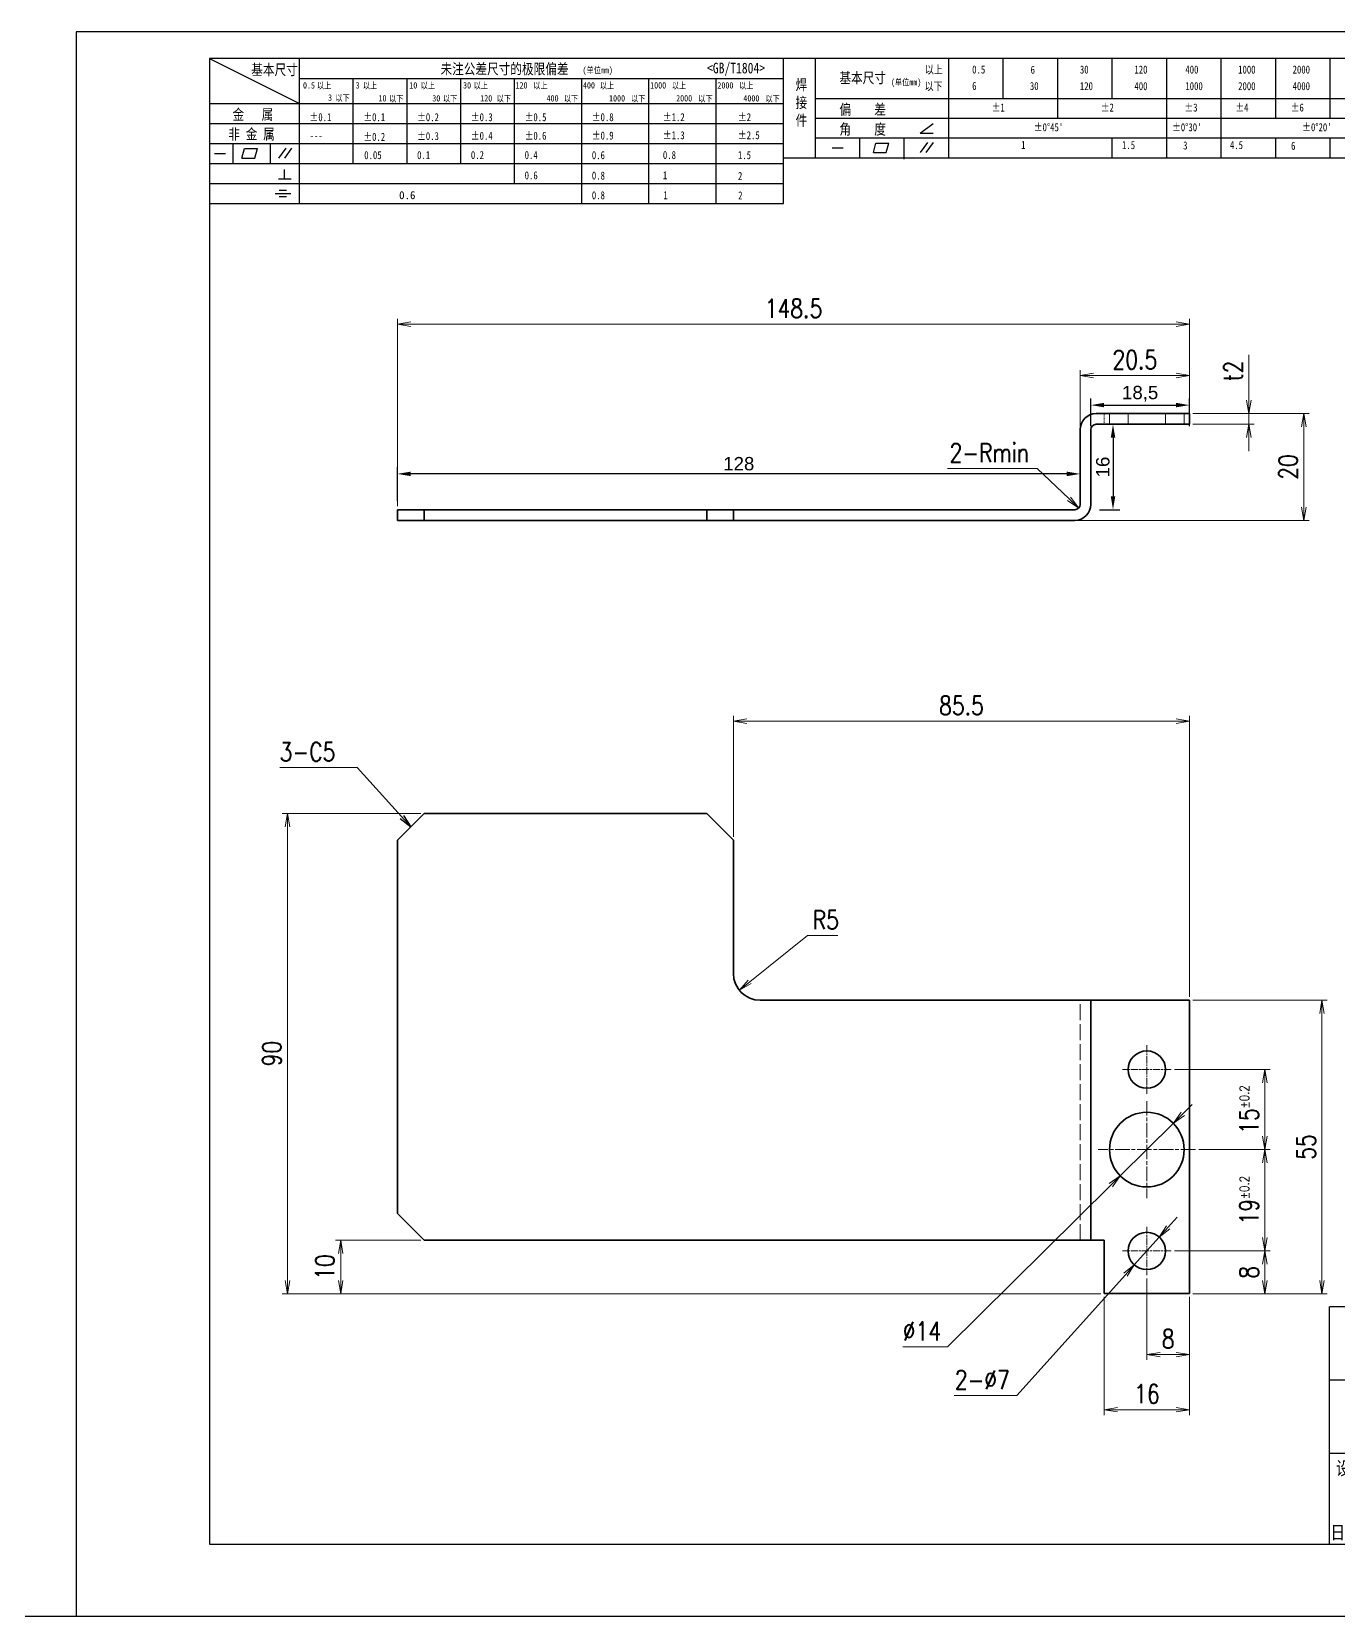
# Model space of a CAD drawing. Header units: millimetres. Extents: x 1201 to 11615, y -7347 to 2683.
# Drawn here: x 9482.8 to 9727.7, y 1515.7 to 1812.7 of the extents above; entities that cross this region are included whole.
import ezdxf
from ezdxf.enums import TextEntityAlignment as Align

# ---------------------------------------------------------------- set-up
doc = ezdxf.new("R2010")
doc.units = ezdxf.units.MM
doc.linetypes.add('AM_ISO02W050x2', pattern=[3.75, 3, -0.75])
doc.linetypes.add('AM_ISO08W050x2', pattern=[9, 6, -0.75, 1.5, -0.75])
for name, color, linetype, lineweight in [('CENTER', 2, 'AM_ISO08W050x2', 15), ('DIM', 3, 'Continuous', 20), ('DRAWING', 7, 'Continuous', 35), ('HIDDEN', 1, 'AM_ISO02W050x2', 18), ('图框', 7, 'Continuous', 15)]:
    doc.layers.add(name, color=color, linetype=linetype, lineweight=lineweight)
doc.layers.add('图\\M+19E79\\M+195B6\\M+18E9A', color=7, linetype='Continuous')
doc.styles.add('DIM', font='romans.shx', dxfattribs={"width": 0.8, "bigfont": 'bigfont.shx'})
doc.styles.get("Standard").update_dxf_attribs({"font": 'arial.ttf'})
doc.styles.add('国标', font='simfang.ttf', dxfattribs={"width": 0.8})
doc.dimstyles.new('ISO-25', dxfattribs={"dimtxt": 2.5, "dimasz": 2.5, "dimexe": 1.25, "dimexo": 0.625, "dimtad": 1, "dimtxsty": 'Standard', "dimcen": 2.5, "dimadec": 0, "dimazin": 0, "dimtfac": 1, "dimtmove": 0, "dimatfit": 3, "dimfxl": 0, "dimarcsym": 0})
doc.dimstyles.new('YH 1-1', dxfattribs={"dimtxt": 3.5, "dimasz": 2.5, "dimexe": 1, "dimexo": 0.625, "dimgap": 1.2, "dimtad": 1, "dimtoh": 1, "dimzin": 9, "dimdsep": 46, "dimtxsty": 'DIM', "dimblk": 'OPEN', "dimcen": 0, "dimclrd": 8, "dimclre": 8, "dimclrt": 2, "dimazin": 2, "dimtfac": 0.5, "dimtmove": 0, "dimatfit": 3, "dimldrblk": 'OPEN', "dimfxl": 0, "dimtolj": 1, "dimlwd": 13, "dimlwe": 13, "dimarcsym": 0})
doc.dimstyles.new('YH 1-1$0', dxfattribs={"dimtxt": 3.5, "dimasz": 2.5, "dimexe": 1, "dimexo": 0.625, "dimgap": 1.2, "dimtad": 1, "dimzin": 9, "dimdsep": 46, "dimtxsty": 'DIM', "dimblk": 'OPEN', "dimcen": 0, "dimclrd": 8, "dimclre": 8, "dimclrt": 2, "dimazin": 2, "dimtfac": 0.5, "dimtmove": 0, "dimatfit": 3, "dimldrblk": 'OPEN', "dimfxl": 0, "dimtolj": 1, "dimlwd": 13, "dimlwe": 13, "dimarcsym": 0})
doc.dimstyles.new('YH 1-1$3', dxfattribs={"dimtxt": 3.5, "dimasz": 2.5, "dimexe": 1, "dimexo": 0.625, "dimgap": 1.2, "dimtad": 1, "dimtoh": 1, "dimzin": 9, "dimdsep": 46, "dimtxsty": 'DIM', "dimblk": 'OPEN', "dimcen": 0, "dimclrd": 8, "dimclre": 8, "dimclrt": 2, "dimazin": 2, "dimtfac": 0.5, "dimtmove": 0, "dimatfit": 3, "dimldrblk": 'OPEN', "dimfxl": 0, "dimtolj": 1, "dimlwd": 13, "dimlwe": 13, "dimarcsym": 0})
doc.dimstyles.new('YH 1-1$4', dxfattribs={"dimtxt": 3.5, "dimasz": 2.5, "dimexe": 1, "dimexo": 0.625, "dimgap": 1.2, "dimtad": 1, "dimtoh": 1, "dimzin": 9, "dimdsep": 46, "dimtxsty": 'DIM', "dimblk": 'OPEN', "dimcen": 0, "dimclrd": 8, "dimclre": 8, "dimclrt": 2, "dimazin": 2, "dimtfac": 0.5, "dimtmove": 0, "dimatfit": 3, "dimldrblk": 'OPEN', "dimfxl": 0, "dimtolj": 1, "dimlwd": 13, "dimlwe": 13, "dimarcsym": 0})

# ---------------------------------------------------------------- blocks, each defined once
blk = doc.blocks.new('GZDEH零件A3图框V01版')
at = {"layer": 'Defpoints', "linetype": 'Continuous'}
for p, q in [((2857.49, -1549.46), (2857.49, -1846.46)), ((3277.49, -1549.46), (2857.49, -1549.46)), ((2857.49, -1846.46), (3277.49, -1846.46))]:
    blk.add_line(p, q, dxfattribs=at)
at = {"layer": '图\\M+19E79\\M+195B6\\M+18E9A', "linetype": 'Continuous', "lineweight": 30}
for p, q in [((2882.49, -1554.46), (2882.49, -1832.96)), ((3272.49, -1554.46), (2882.49, -1554.46)), ((2882.49, -1832.96), (3272.49, -1832.96))]:
    blk.add_line(p, q, dxfattribs=at)
at = {"layer": '图\\M+19E79\\M+195B6\\M+18E9A', "color": 9}
for p, q in [((2882.49, -1554.46), (2899.37, -1562.92)), ((2899.37, -1581.67), (2899.37, -1554.46)), ((2990.09, -1581.67), (2990.09, -1554.46)), ((2996.09, -1573.08), (2996.09, -1554.46)), ((3021.09, -1561.98), (3021.09, -1554.46)), ((3031.31, -1561.98), (3031.31, -1554.46)), ((3041.53, -1561.98), (3041.53, -1554.46)), ((3051.75, -1561.98), (3051.75, -1554.46)), ((3061.98, -1561.98), (3061.98, -1554.46)), ((3072.2, -1561.98), (3072.2, -1554.46)), ((3082.42, -1561.98), (3082.42, -1554.46)), ((3092.64, -1561.98), (3092.64, -1554.46)), ((2899.37, -1558.24), (2990.09, -1558.24)), ((2909.45, -1574.17), (2909.45, -1558.24)), ((2919.53, -1574.17), (2919.53, -1558.24)), ((2929.61, -1574.17), (2929.61, -1558.24)), ((2939.69, -1577.92), (2939.69, -1558.24)), ((2952.29, -1581.67), (2952.29, -1558.24)), ((2964.89, -1581.67), (2964.89, -1558.24)), ((2977.49, -1581.67), (2977.49, -1558.24)), ((2996.09, -1561.98), (3113.09, -1561.98)), ((3021.09, -1573.08), (3021.09, -1561.98)), ((3041.53, -1565.68), (3041.53, -1561.98)), ((3061.98, -1573.08), (3061.98, -1561.98)), ((3072.2, -1573.08), (3072.2, -1561.98)), ((3082.42, -1565.68), (3082.42, -1561.98)), ((3092.64, -1565.68), (3092.64, -1561.98)), ((2882.49, -1562.92), (2990.09, -1562.92)), ((2882.49, -1566.67), (2990.09, -1566.67)), ((2996.09, -1565.68), (3113.09, -1565.68)), ((3015.75, -1568.51), (3018.15, -1566.66)), ((2882.49, -1570.42), (2990.09, -1570.42)), ((2886.92, -1574.12), (2886.92, -1570.42)), ((2893.91, -1574.12), (2893.91, -1570.42)), ((2996.09, -1569.38), (3113.09, -1569.38)), ((3004.42, -1573.08), (3004.42, -1569.38)), ((3006.97, -1572.12), (3007.45, -1570.33)), ((3007.45, -1570.33), (3009.86, -1570.33)), ((3009.39, -1572.12), (3009.86, -1570.33)), ((3012.75, -1573.08), (3012.75, -1569.38)), ((3015.75, -1568.51), (3018.15, -1568.51)), ((3015.81, -1572.12), (3017.15, -1570.26)), ((3016.89, -1572.12), (3018.23, -1570.26)), ((3051.75, -1573.08), (3051.75, -1569.38)), ((3082.42, -1573.08), (3082.42, -1569.48)), ((3092.64, -1573.08), (3092.64, -1569.38)), ((2883.43, -1572.27), (2885.49, -1572.27)), ((2888.59, -1573.16), (2889.07, -1571.37)), ((2888.59, -1573.16), (2891, -1573.16)), ((2889.07, -1571.37), (2891.48, -1571.37)), ((2891, -1573.16), (2891.48, -1571.37)), ((2895.52, -1573.16), (2896.85, -1571.3)), ((2896.6, -1573.16), (2897.94, -1571.3)), ((2990.09, -1573.08), (3113.09, -1573.08)), ((2999.26, -1571.23), (3001.32, -1571.23)), ((3006.97, -1572.12), (3009.39, -1572.12)), ((3012.75, -1573.33), (3012.75, -1573.08)), ((2882.49, -1574.17), (2990.09, -1574.17)), ((2895.42, -1577.05), (2897.81, -1577.05)), ((2896.58, -1577.05), (2896.58, -1575.28)), ((2882.49, -1577.92), (2990.09, -1577.92)), ((2894.79, -1579.77), (2897.77, -1579.77)), ((2895.57, -1579.17), (2896.92, -1579.17)), ((2882.49, -1581.67), (2990.09, -1581.67)), ((2895.57, -1580.37), (2896.93, -1580.37)), ((3272.49, -1788.46), (3092.49, -1788.46)), ((3181.99, -1802.21), (3092.49, -1802.21)), ((3181.99, -1815.96), (3092.49, -1815.96))]:
    blk.add_line(p, q, dxfattribs=at)
at = {"layer": '图\\M+19E79\\M+195B6\\M+18E9A', "color": 7}
blk.add_line((3272.49, -1788.46), (3092.49, -1788.46), dxfattribs=at)
at = {"layer": '图\\M+19E79\\M+195B6\\M+18E9A', "color": 9, "linetype": 'Continuous'}
blk.add_line((3092.49, -1832.96), (3092.49, -1788.46), dxfattribs=at)
at = {"layer": '图\\M+19E79\\M+195B6\\M+18E9A', "color": 9, "style": '国标', "width": 0.8}
for s, height, p in [('基本尺寸', 2, (2890.33, -1557.58)), ('未注公差尺寸的极限偏差', 2, (2925.81, -1557.44)), ('<GB/T1804>', 2, (2975.78, -1557.27)), ('以上', 1.5, (3016.64, -1557.33)), ('0.5', 1.5, (3025.49, -1557.3)), ('6', 1.5, (3036.45, -1557.34)), ('30', 1.5, (3045.69, -1557.31)), ('120', 1.5, (3055.91, -1557.31)), ('400', 1.5, (3065.46, -1557.31)), ('1000', 1.5, (3075.36, -1557.31)), ('2000', 1.5, (3085.57, -1557.31)), ('30', 1.2, (2930.04, -1560.11)), ('基本尺寸', 2, (3000.6, -1559.1)), ('以下', 1.5, (3016.58, -1560.43)), ('6', 1.5, (3025.49, -1560.38)), ('30', 1.5, (3036.31, -1560.39)), ('120', 1.5, (3045.69, -1560.41)), ('400', 1.5, (3055.91, -1560.41)), ('1000', 1.5, (3065.46, -1560.41)), ('2000', 1.5, (3075.36, -1560.41)), ('4000', 1.5, (3085.57, -1560.41)), ('金   属', 2, (2886.82, -1565.98)), ('±0.1', 1.5, (2901.27, -1566.23)), ('±0.1', 1.5, (2911.35, -1566.23)), ('±0.2', 1.5, (2921.43, -1566.23)), ('±0.3', 1.5, (2931.51, -1566.23)), ('±0.5', 1.5, (2941.59, -1566.23)), ('±0.8', 1.5, (2954.19, -1566.23)), ('±1.2', 1.5, (2967.51, -1566.23)), ('±2', 1.5, (2981.58, -1566.23)), ('偏    差', 2, (3000.6, -1565.04)), ('±1', 1.5, (3029.16, -1564.42)), ('±2', 1.5, (3049.61, -1564.42)), ('±3', 1.5, (3065.3, -1564.42)), ('±4', 1.5, (3074.85, -1564.42)), ('±6', 1.5, (3085.22, -1564.42)), ('非 金 属', 2, (2886.02, -1569.65)), ('±0.3', 1.5, (2921.43, -1569.77)), ('±0.4', 1.5, (2931.51, -1569.71)), ('±0.6', 1.5, (2941.59, -1569.71)), ('±0.9', 1.5, (2954.19, -1569.68)), ('±1.3', 1.5, (2967.51, -1569.62)), ('±2.5', 1.5, (2981.58, -1569.61)), ('角    度', 2, (3000.6, -1568.74)), ("±0%%D45'", 1.5, (3037.06, -1568.12)), ("±0%%D30'", 1.5, (3062.98, -1568.12)), ("±0%%D20'", 1.5, (3087.38, -1568.12)), ('---', 1.5, (2901.27, -1569.65)), ('±0.2', 1.5, (2911.35, -1569.92)), ('1', 1.5, (3034.69, -1571.43)), ('1.5', 1.5, (3053.59, -1571.46)), ('3', 1.5, (3065.05, -1571.53)), ('4.5', 1.5, (3073.82, -1571.46)), ('6', 1.5, (3085.28, -1571.6)), ('0.1', 1.5, (2921.43, -1573.34)), ('0.2', 1.5, (2931.51, -1573.33)), ('0.4', 1.5, (2941.59, -1573.33)), ('0.6', 1.5, (2954.19, -1573.35)), ('0.8', 1.5, (2967.51, -1573.33)), ('1.5', 1.5, (2981.58, -1573.34)), ('0.6', 1.5, (2941.59, -1577.14)), ('0.8', 1.5, (2954.19, -1577.17)), ('1', 1.5, (2967.51, -1577.12)), ('2', 1.5, (2981.58, -1577.26)), ('0.8', 1.5, (2954.19, -1580.87)), ('1', 1.5, (2967.59, -1580.86)), ('2', 1.5, (2981.62, -1580.89))]:
    blk.add_text(s, height=height, dxfattribs=at).set_placement(p)
at = {"layer": '图\\M+19E79\\M+195B6\\M+18E9A', "color": 9, "lineweight": 15, "style": '国标', "width": 0.8}
for s, p in [('(单位mm)', (2952.44, -1557.27)), ('0.5', (2900.03, -1560.11)), ('以上', (2902.64, -1560.16)), ('3', (2909.88, -1560.11)), ('以上', (2911.25, -1560.16)), ('10', (2919.96, -1560.11)), ('以上', (2922.09, -1560.16)), ('以上', (2932.02, -1560.16)), ('120', (2939.88, -1560.11)), ('以上', (2943.21, -1560.16)), ('400', (2952.52, -1560.11)), ('以上', (2955.68, -1560.16)), ('1000', (2965.12, -1560.11)), ('以上', (2969.16, -1560.16)), ('2000', (2977.72, -1560.11)), ('以上', (2981.8, -1560.16)), ('(单位mm)', (3010.27, -1559.51)), ('3', (2904.73, -1562.41)), ('以下', (2906.1, -1562.46)), ('10', (2914.19, -1562.54)), ('以下', (2916.18, -1562.59)), ('30', (2924.27, -1562.54)), ('以下', (2926.26, -1562.59)), ('120', (2933.26, -1562.54)), ('以下', (2936.34, -1562.59)), ('400', (2945.7, -1562.54)), ('以下', (2948.94, -1562.59)), ('1000', (2957.41, -1562.54)), ('以下', (2961.54, -1562.59)), ('2000', (2969.99, -1562.54)), ('以下', (2974.14, -1562.59)), ('4000', (2982.59, -1562.54)), ('以下', (2986.74, -1562.59))]:
    blk.add_text(s, height=1.2, dxfattribs=at).set_placement(p)
at = {"layer": '图\\M+19E79\\M+195B6\\M+18E9A', "color": 9, "lineweight": 13, "style": '国标'}
blk.add_text('0.6', height=1.5, dxfattribs=at).set_placement((2918.05, -1580.85))
at = {"layer": '图\\M+19E79\\M+195B6\\M+18E9A', "color": 9, "style": '国标', "width": 0.8}
for s, p in [('设  计', (3097.79, -1819.96)), ('日期:', (3096.09, -1832))]:
    blk.add_text(s, height=2.5, dxfattribs=at).set_placement(p, align=Align.CENTER)
at = {"layer": '图\\M+19E79\\M+195B6\\M+18E9A', "color": 9, "insert": (2992.39, -1558.41), "char_height": 2, "width": 3.1877, "attachment_point": 1, "style": '国标'}
blk.add_mtext('焊\\P接\\P件', dxfattribs=at)
at = {"layer": '图\\M+19E79\\M+195B6\\M+18E9A', "color": 9, "insert": (2911.51, -1573.37), "char_height": 1.5, "attachment_point": 7, "style": '国标'}
blk.add_mtext_dynamic_manual_height_columns('0.05', width=5.1982, gutter_width=12.5, heights=[0], dxfattribs=at)
blk = doc.blocks.new('_Open')
at = {"color": 0, "linetype": 'ByBlock', "lineweight": -2}
for p, q in [((-1, 0.17), (0, 0)), ((-1, -0.17), (0, 0)), ((0, 0), (-1, 0))]:
    blk.add_line(p, q, dxfattribs=at)
blk = doc.blocks.new('*D336')
at = {"layer": 'Defpoints', "color": 0, "ltscale": 2, "transparency": 16777216}
for p in [(9551.34, 1757.84), (9699.84, 1741.06), (9551.34, 1723.06)]:
    blk.add_point(p, dxfattribs=at)
at = {"layer": 'DIM', "color": 8, "lineweight": 13, "ltscale": 2, "transparency": 16777216}
for p, q in [((9551.34, 1723.69), (9551.34, 1758.84)), ((9699.84, 1741.69), (9699.84, 1758.84)), ((9697.34, 1757.84), (9553.84, 1757.84))]:
    blk.add_line(p, q, dxfattribs=at)
at = {"layer": 'DIM', "color": 8, "lineweight": 13, "ltscale": 2, "transparency": 16777216, "xscale": 2.5, "yscale": 2.5, "zscale": 2.5, "rotation": 180}
blk.add_blockref('_Open', (9551.34, 1757.84), dxfattribs=at)
at = {"layer": 'DIM', "color": 8, "lineweight": 13, "ltscale": 2, "transparency": 16777216, "xscale": 2.5, "yscale": 2.5, "zscale": 2.5}
blk.add_blockref('_Open', (9699.84, 1757.84), dxfattribs=at)
at = {"layer": 'DIM', "color": 2, "ltscale": 2, "transparency": 16777216, "insert": (9625.59, 1760.79), "char_height": 3.5, "attachment_point": 5, "style": 'DIM'}
blk.add_mtext('\\A1;148.5', dxfattribs=at)
blk = doc.blocks.new('*D337')
at = {"layer": 'Defpoints', "color": 0, "ltscale": 2, "transparency": 16777216}
for p in [(9699.84, 1748.21), (9699.84, 1741.06), (9679.34, 1738.06)]:
    blk.add_point(p, dxfattribs=at)
at = {"layer": 'DIM', "color": 8, "lineweight": 13, "ltscale": 2, "transparency": 16777216}
for p, q in [((9679.34, 1738.69), (9679.34, 1749.21)), ((9681.84, 1748.21), (9697.34, 1748.21)), ((9699.84, 1741.69), (9699.84, 1749.21))]:
    blk.add_line(p, q, dxfattribs=at)
at = {"layer": 'DIM', "color": 8, "lineweight": 13, "ltscale": 2, "transparency": 16777216, "xscale": 2.5, "yscale": 2.5, "zscale": 2.5, "rotation": 180}
blk.add_blockref('_Open', (9679.34, 1748.21), dxfattribs=at)
at = {"layer": 'DIM', "color": 8, "lineweight": 13, "ltscale": 2, "transparency": 16777216, "xscale": 2.5, "yscale": 2.5, "zscale": 2.5}
blk.add_blockref('_Open', (9699.84, 1748.21), dxfattribs=at)
at = {"layer": 'DIM', "color": 2, "ltscale": 2, "transparency": 16777216, "insert": (9689.59, 1751.16), "char_height": 3.5, "attachment_point": 5, "style": 'DIM'}
blk.add_mtext('\\A1;20.5', dxfattribs=at)
blk = doc.blocks.new('*D338')
at = {"layer": 'Defpoints', "color": 0, "ltscale": 2, "transparency": 16777216}
for p in [(9699.84, 1741.06), (9699.84, 1739.06), (9710.97, 1739.06)]:
    blk.add_point(p, dxfattribs=at)
at = {"layer": 'DIM', "color": 8, "lineweight": 13, "ltscale": 2, "transparency": 16777216}
for p, q in [((9710.97, 1743.56), (9710.97, 1752.06)), ((9700.46, 1741.06), (9711.97, 1741.06)), ((9710.97, 1739.06), (9710.97, 1741.06)), ((9700.46, 1739.06), (9711.97, 1739.06)), ((9710.97, 1736.56), (9710.97, 1734.06))]:
    blk.add_line(p, q, dxfattribs=at)
at = {"layer": 'DIM', "color": 8, "lineweight": 13, "ltscale": 2, "transparency": 16777216, "xscale": 2.5, "yscale": 2.5, "zscale": 2.5}
for p, rotation in [((9710.97, 1741.06), 270), ((9710.97, 1739.06), 90)]:
    blk.add_blockref('_Open', p, dxfattribs=dict(at, rotation=rotation))
at = {"layer": 'DIM', "color": 2, "ltscale": 2, "transparency": 16777216, "insert": (9708.02, 1749.06), "char_height": 3.5, "attachment_point": 5, "rotation": 90, "style": 'DIM'}
blk.add_mtext('\\A1;t2', dxfattribs=at)
blk = doc.blocks.new('*D339')
at = {"layer": 'Defpoints', "color": 0, "ltscale": 2, "transparency": 16777216}
for p in [(9699.84, 1741.06), (9678.34, 1721.06), (9721.29, 1721.06)]:
    blk.add_point(p, dxfattribs=at)
at = {"layer": 'DIM', "color": 8, "lineweight": 13, "ltscale": 2, "transparency": 16777216}
for p, q in [((9700.46, 1741.06), (9722.29, 1741.06)), ((9721.29, 1738.56), (9721.29, 1723.56)), ((9678.96, 1721.06), (9722.29, 1721.06))]:
    blk.add_line(p, q, dxfattribs=at)
at = {"layer": 'DIM', "color": 8, "lineweight": 13, "ltscale": 2, "transparency": 16777216, "xscale": 2.5, "yscale": 2.5, "zscale": 2.5}
for p, rotation in [((9721.29, 1741.06), 90), ((9721.29, 1721.06), 270)]:
    blk.add_blockref('_Open', p, dxfattribs=dict(at, rotation=rotation))
at = {"layer": 'DIM', "color": 2, "ltscale": 2, "transparency": 16777216, "insert": (9718.34, 1731.06), "char_height": 3.5, "attachment_point": 5, "rotation": 90, "style": 'DIM'}
blk.add_mtext('\\A1;20', dxfattribs=at)
blk = doc.blocks.new('*D340')
at = {"layer": 'Defpoints', "color": 0, "ltscale": 2, "transparency": 16777216}
for p in [(9678.34, 1724.06), (9679.06, 1723.37)]:
    blk.add_point(p, dxfattribs=at)
at = {"layer": 'DIM', "color": 8, "lineweight": 13, "ltscale": 2, "transparency": 16777216}
for p, q in [((9654.49, 1730.78), (9671.29, 1730.78)), ((9671.29, 1730.78), (9677.25, 1725.1))]:
    blk.add_line(p, q, dxfattribs=at)
at = {"layer": 'DIM', "color": 8, "lineweight": 13, "ltscale": 2, "transparency": 16777216, "xscale": 2.5, "yscale": 2.5, "zscale": 2.5, "rotation": 316.3797038181362}
blk.add_blockref('_Open', (9679.06, 1723.37), dxfattribs=at)
at = {"layer": 'DIM', "color": 2, "ltscale": 2, "transparency": 16777216, "insert": (9662.29, 1733.73), "char_height": 3.5, "attachment_point": 5, "style": 'DIM'}
blk.add_mtext('\\A1;{\\Fromans,bigfont|c134;2-Rmin}', dxfattribs=at)
blk = doc.blocks.new('*D341')
at = {"layer": 'Defpoints', "color": 0, "ltscale": 2, "transparency": 16777216}
for p in [(9556.34, 1666.12), (9530.73, 1576.12), (9683.84, 1576.12)]:
    blk.add_point(p, dxfattribs=at)
at = {"layer": 'DIM', "color": 8, "lineweight": 13, "ltscale": 2, "transparency": 16777216}
for p, q in [((9555.71, 1666.12), (9529.73, 1666.12)), ((9530.73, 1663.62), (9530.73, 1578.62)), ((9683.21, 1576.12), (9529.73, 1576.12))]:
    blk.add_line(p, q, dxfattribs=at)
at = {"layer": 'DIM', "color": 8, "lineweight": 13, "ltscale": 2, "transparency": 16777216, "xscale": 2.5, "yscale": 2.5, "zscale": 2.5}
for p, rotation in [((9530.73, 1666.12), 90), ((9530.73, 1576.12), 270)]:
    blk.add_blockref('_Open', p, dxfattribs=dict(at, rotation=rotation))
at = {"layer": 'DIM', "color": 2, "ltscale": 2, "transparency": 16777216, "insert": (9527.78, 1621.12), "char_height": 3.5, "attachment_point": 5, "rotation": 90, "style": 'DIM'}
blk.add_mtext('\\A1;90', dxfattribs=at)
blk = doc.blocks.new('*D342')
at = {"layer": 'Defpoints', "color": 0, "ltscale": 2, "transparency": 16777216}
for p in [(9556.34, 1586.12), (9540.7, 1576.12), (9683.84, 1576.12)]:
    blk.add_point(p, dxfattribs=at)
at = {"layer": 'DIM', "color": 8, "lineweight": 13, "ltscale": 2, "transparency": 16777216}
for p, q in [((9555.71, 1586.12), (9539.7, 1586.12)), ((9540.7, 1583.62), (9540.7, 1578.62)), ((9683.21, 1576.12), (9539.7, 1576.12))]:
    blk.add_line(p, q, dxfattribs=at)
at = {"layer": 'DIM', "color": 8, "lineweight": 13, "ltscale": 2, "transparency": 16777216, "xscale": 2.5, "yscale": 2.5, "zscale": 2.5}
for p, rotation in [((9540.7, 1586.12), 90), ((9540.7, 1576.12), 270)]:
    blk.add_blockref('_Open', p, dxfattribs=dict(at, rotation=rotation))
at = {"layer": 'DIM', "color": 2, "ltscale": 2, "transparency": 16777216, "insert": (9537.75, 1581.12), "char_height": 3.5, "attachment_point": 5, "rotation": 90, "style": 'DIM'}
blk.add_mtext('\\A1;10', dxfattribs=at)
blk = doc.blocks.new('*D343')
at = {"layer": 'Defpoints', "color": 0, "ltscale": 2, "transparency": 16777216}
for p in [(9683.84, 1576.12), (9699.84, 1576.12), (9699.84, 1554.38)]:
    blk.add_point(p, dxfattribs=at)
at = {"layer": 'DIM', "color": 8, "lineweight": 13, "ltscale": 2, "transparency": 16777216}
for p, q in [((9683.84, 1575.5), (9683.84, 1553.38)), ((9699.84, 1575.5), (9699.84, 1553.38)), ((9686.34, 1554.38), (9697.34, 1554.38))]:
    blk.add_line(p, q, dxfattribs=at)
at = {"layer": 'DIM', "color": 8, "lineweight": 13, "ltscale": 2, "transparency": 16777216, "xscale": 2.5, "yscale": 2.5, "zscale": 2.5, "rotation": 180}
blk.add_blockref('_Open', (9683.84, 1554.38), dxfattribs=at)
at = {"layer": 'DIM', "color": 8, "lineweight": 13, "ltscale": 2, "transparency": 16777216, "xscale": 2.5, "yscale": 2.5, "zscale": 2.5}
blk.add_blockref('_Open', (9699.84, 1554.38), dxfattribs=at)
at = {"layer": 'DIM', "color": 2, "ltscale": 2, "transparency": 16777216, "insert": (9691.84, 1557.33), "char_height": 3.5, "attachment_point": 5, "style": 'DIM'}
blk.add_mtext('\\A1;16', dxfattribs=at)
blk = doc.blocks.new('*D344')
at = {"layer": 'Defpoints', "color": 0, "ltscale": 2, "transparency": 16777216}
for p in [(9699.84, 1683.42), (9614.34, 1661.12), (9699.84, 1631.12)]:
    blk.add_point(p, dxfattribs=at)
at = {"layer": 'DIM', "color": 8, "lineweight": 13, "ltscale": 2, "transparency": 16777216}
for p, q in [((9614.34, 1661.75), (9614.34, 1684.42)), ((9699.84, 1631.75), (9699.84, 1684.42)), ((9616.84, 1683.42), (9697.34, 1683.42))]:
    blk.add_line(p, q, dxfattribs=at)
at = {"layer": 'DIM', "color": 8, "lineweight": 13, "ltscale": 2, "transparency": 16777216, "xscale": 2.5, "yscale": 2.5, "zscale": 2.5, "rotation": 180}
blk.add_blockref('_Open', (9614.34, 1683.42), dxfattribs=at)
at = {"layer": 'DIM', "color": 8, "lineweight": 13, "ltscale": 2, "transparency": 16777216, "xscale": 2.5, "yscale": 2.5, "zscale": 2.5}
blk.add_blockref('_Open', (9699.84, 1683.42), dxfattribs=at)
at = {"layer": 'DIM', "color": 2, "ltscale": 2, "transparency": 16777216, "insert": (9657.09, 1686.37), "char_height": 3.5, "attachment_point": 5, "style": 'DIM'}
blk.add_mtext('\\A1;85.5', dxfattribs=at)
blk = doc.blocks.new('*D345')
at = {"layer": 'Defpoints', "color": 0, "ltscale": 2, "transparency": 16777216}
for p in [(9619.34, 1636.12), (9615.44, 1632.99)]:
    blk.add_point(p, dxfattribs=at)
at = {"layer": 'DIM', "color": 8, "lineweight": 13, "ltscale": 2, "transparency": 16777216}
for p, q in [((9628.19, 1643.24), (9617.39, 1634.56)), ((9633.92, 1643.24), (9628.19, 1643.24))]:
    blk.add_line(p, q, dxfattribs=at)
at = {"layer": 'DIM', "color": 8, "lineweight": 13, "ltscale": 2, "transparency": 16777216, "xscale": 2.5, "yscale": 2.5, "zscale": 2.5, "rotation": 218.8213826542278}
blk.add_blockref('_Open', (9615.44, 1632.99), dxfattribs=at)
at = {"layer": 'DIM', "color": 2, "ltscale": 2, "transparency": 16777216, "insert": (9631.65, 1646.19), "char_height": 3.5, "attachment_point": 5, "style": 'DIM'}
blk.add_mtext('\\A1;R5', dxfattribs=at)
blk = doc.blocks.new('*D346')
at = {"layer": 'Defpoints', "color": 0, "ltscale": 2, "transparency": 16777216}
for p in [(9699.84, 1631.12), (9699.84, 1576.12), (9724.67, 1576.12)]:
    blk.add_point(p, dxfattribs=at)
at = {"layer": 'DIM', "color": 8, "lineweight": 13, "ltscale": 2, "transparency": 16777216}
for p, q in [((9700.46, 1631.12), (9725.67, 1631.12)), ((9724.67, 1628.62), (9724.67, 1578.62)), ((9700.46, 1576.12), (9725.67, 1576.12))]:
    blk.add_line(p, q, dxfattribs=at)
at = {"layer": 'DIM', "color": 8, "lineweight": 13, "ltscale": 2, "transparency": 16777216, "xscale": 2.5, "yscale": 2.5, "zscale": 2.5}
for p, rotation in [((9724.67, 1631.12), 90), ((9724.67, 1576.12), 270)]:
    blk.add_blockref('_Open', p, dxfattribs=dict(at, rotation=rotation))
at = {"layer": 'DIM', "color": 2, "ltscale": 2, "transparency": 16777216, "insert": (9721.72, 1603.62), "char_height": 3.5, "attachment_point": 5, "rotation": 90, "style": 'DIM'}
blk.add_mtext('\\A1;55', dxfattribs=at)
blk = doc.blocks.new('*D347')
at = {"layer": 'Defpoints', "color": 0, "ltscale": 2, "transparency": 16777216}
for p in [(9696.39, 1584.12), (9699.84, 1576.12), (9713.95, 1576.12)]:
    blk.add_point(p, dxfattribs=at)
at = {"layer": 'DIM', "color": 8, "lineweight": 13, "ltscale": 2, "transparency": 16777216}
for p, q in [((9697.01, 1584.12), (9714.95, 1584.12)), ((9713.95, 1581.62), (9713.95, 1578.62)), ((9700.46, 1576.12), (9714.95, 1576.12))]:
    blk.add_line(p, q, dxfattribs=at)
at = {"layer": 'DIM', "color": 8, "lineweight": 13, "ltscale": 2, "transparency": 16777216, "xscale": 2.5, "yscale": 2.5, "zscale": 2.5}
for p, rotation in [((9713.95, 1584.12), 90), ((9713.95, 1576.12), 270)]:
    blk.add_blockref('_Open', p, dxfattribs=dict(at, rotation=rotation))
at = {"layer": 'DIM', "color": 2, "ltscale": 2, "transparency": 16777216, "insert": (9711, 1580.12), "char_height": 3.5, "attachment_point": 5, "rotation": 90, "style": 'DIM'}
blk.add_mtext('\\A1;8', dxfattribs=at)
blk = doc.blocks.new('*D348')
at = {"layer": 'Defpoints', "color": 0, "ltscale": 2, "transparency": 16777216}
for p in [(9700.94, 1603.12), (9713.95, 1603.12), (9697.01, 1584.12)]:
    blk.add_point(p, dxfattribs=at)
at = {"layer": 'DIM', "color": 8, "lineweight": 13, "ltscale": 2, "transparency": 16777216}
for p, q in [((9701.56, 1603.12), (9714.95, 1603.12)), ((9713.95, 1586.62), (9713.95, 1600.62)), ((9697.64, 1584.12), (9714.95, 1584.12))]:
    blk.add_line(p, q, dxfattribs=at)
at = {"layer": 'DIM', "color": 8, "lineweight": 13, "ltscale": 2, "transparency": 16777216, "xscale": 2.5, "yscale": 2.5, "zscale": 2.5}
for p, rotation in [((9713.95, 1603.12), 90), ((9713.95, 1584.12), 270)]:
    blk.add_blockref('_Open', p, dxfattribs=dict(at, rotation=rotation))
at = {"layer": 'DIM', "color": 2, "ltscale": 2, "transparency": 16777216, "insert": (9711, 1593.62), "char_height": 3.5, "attachment_point": 5, "rotation": 90, "style": 'DIM'}
blk.add_mtext('\\A2;19{\\H1.75;\\M+1817D0.2}', dxfattribs=at)
blk = doc.blocks.new('*D349')
at = {"layer": 'Defpoints', "color": 0, "ltscale": 2, "transparency": 16777216}
for p in [(9696.39, 1618.12), (9713.95, 1618.12), (9701.56, 1603.12)]:
    blk.add_point(p, dxfattribs=at)
at = {"layer": 'DIM', "color": 8, "lineweight": 13, "ltscale": 2, "transparency": 16777216}
for p, q in [((9697.01, 1618.12), (9714.95, 1618.12)), ((9713.95, 1605.62), (9713.95, 1615.62)), ((9702.19, 1603.12), (9714.95, 1603.12))]:
    blk.add_line(p, q, dxfattribs=at)
at = {"layer": 'DIM', "color": 8, "lineweight": 13, "ltscale": 2, "transparency": 16777216, "xscale": 2.5, "yscale": 2.5, "zscale": 2.5}
for p, rotation in [((9713.95, 1618.12), 90), ((9713.95, 1603.12), 270)]:
    blk.add_blockref('_Open', p, dxfattribs=dict(at, rotation=rotation))
at = {"layer": 'DIM', "color": 2, "ltscale": 2, "transparency": 16777216, "insert": (9711, 1610.62), "char_height": 3.5, "attachment_point": 5, "rotation": 90, "style": 'DIM'}
blk.add_mtext('\\A2;15{\\H1.75;\\M+1817D0.2}', dxfattribs=at)
blk = doc.blocks.new('*D350')
at = {"layer": 'Defpoints', "color": 0, "ltscale": 2, "transparency": 16777216}
for p in [(9691.84, 1579.57), (9699.84, 1576.12), (9699.84, 1564.7)]:
    blk.add_point(p, dxfattribs=at)
at = {"layer": 'DIM', "color": 8, "lineweight": 13, "ltscale": 2, "transparency": 16777216}
for p, q in [((9691.84, 1578.95), (9691.84, 1563.7)), ((9699.84, 1575.5), (9699.84, 1563.7)), ((9694.34, 1564.7), (9697.34, 1564.7))]:
    blk.add_line(p, q, dxfattribs=at)
at = {"layer": 'DIM', "color": 8, "lineweight": 13, "ltscale": 2, "transparency": 16777216, "xscale": 2.5, "yscale": 2.5, "zscale": 2.5, "rotation": 180}
blk.add_blockref('_Open', (9691.84, 1564.7), dxfattribs=at)
at = {"layer": 'DIM', "color": 8, "lineweight": 13, "ltscale": 2, "transparency": 16777216, "xscale": 2.5, "yscale": 2.5, "zscale": 2.5}
blk.add_blockref('_Open', (9699.84, 1564.7), dxfattribs=at)
at = {"layer": 'DIM', "color": 2, "ltscale": 2, "transparency": 16777216, "insert": (9695.84, 1567.65), "char_height": 3.5, "attachment_point": 5, "style": 'DIM'}
blk.add_mtext('\\A1;8', dxfattribs=at)
blk = doc.blocks.new('*D351')
at = {"layer": 'Defpoints', "color": 0, "ltscale": 2, "transparency": 16777216}
for p in [(9696.81, 1608.05), (9686.86, 1598.2)]:
    blk.add_point(p, dxfattribs=at)
at = {"layer": 'DIM', "color": 8, "lineweight": 13, "ltscale": 2, "transparency": 16777216}
for p, q in [((9698.59, 1609.81), (9700.36, 1611.56)), ((9696.81, 1608.05), (9686.86, 1598.2)), ((9654.48, 1566.15), (9685.08, 1596.44)), ((9646.08, 1566.15), (9654.48, 1566.15))]:
    blk.add_line(p, q, dxfattribs=at)
at = {"layer": 'DIM', "color": 8, "lineweight": 13, "ltscale": 2, "transparency": 16777216, "xscale": 2.5, "yscale": 2.5, "zscale": 2.5}
for p, rotation in [((9696.81, 1608.05), 224.7059052618973), ((9686.86, 1598.2), 44.70590526189736)]:
    blk.add_blockref('_Open', p, dxfattribs=dict(at, rotation=rotation))
at = {"layer": 'DIM', "color": 2, "ltscale": 2, "transparency": 16777216, "insert": (9649.68, 1569.1), "char_height": 3.5, "attachment_point": 5, "style": 'DIM'}
blk.add_mtext('\\A1;∅14', dxfattribs=at)
blk = doc.blocks.new('*D352')
at = {"layer": 'Defpoints', "color": 0, "ltscale": 2, "transparency": 16777216}
for p in [(9694.18, 1586.72), (9689.49, 1581.52)]:
    blk.add_point(p, dxfattribs=at)
at = {"layer": 'DIM', "color": 8, "lineweight": 13, "ltscale": 2, "transparency": 16777216}
for p, q in [((9695.85, 1588.58), (9697.52, 1590.44)), ((9694.18, 1586.72), (9689.49, 1581.52)), ((9667.47, 1557.04), (9687.82, 1579.66)), ((9655.73, 1557.04), (9667.47, 1557.04))]:
    blk.add_line(p, q, dxfattribs=at)
at = {"layer": 'DIM', "color": 8, "lineweight": 13, "ltscale": 2, "transparency": 16777216, "xscale": 2.5, "yscale": 2.5, "zscale": 2.5}
for p, rotation in [((9694.18, 1586.72), 228.0133945129934), ((9689.49, 1581.52), 48.01339451299339)]:
    blk.add_blockref('_Open', p, dxfattribs=dict(at, rotation=rotation))
at = {"layer": 'DIM', "color": 2, "ltscale": 2, "transparency": 16777216, "insert": (9661, 1559.99), "char_height": 3.5, "attachment_point": 5, "style": 'DIM'}
blk.add_mtext('\\A1;2-%%c7', dxfattribs=at)
blk = doc.blocks.new('*D353')
at = {"layer": 'Defpoints', "color": 0, "transparency": 16777216}
for p in [(9551.34, 1729.77), (9551.34, 1724.06), (9679.34, 1724.06)]:
    blk.add_point(p, dxfattribs=at)
at = {"layer": 'DIM', "color": 0, "lineweight": -2, "transparency": 16777216}
for p, q in [((9551.34, 1724.69), (9551.34, 1731.02)), ((9676.84, 1729.77), (9553.84, 1729.77)), ((9679.34, 1724.69), (9679.34, 1731.02))]:
    blk.add_line(p, q, dxfattribs=at)
at = {"layer": 'DIM', "color": 0, "transparency": 16777216}
for points in [[(9553.84, 1730.19), (9553.84, 1729.35), (9551.34, 1729.77)], [(9676.84, 1730.19), (9676.84, 1729.35), (9679.34, 1729.77)]]:
    blk.add_solid(points, dxfattribs=at)
at = {"layer": 'DIM', "color": 0, "transparency": 16777216, "insert": (9615.34, 1731.67), "char_height": 2.5, "attachment_point": 5}
blk.add_mtext('128', dxfattribs=at)
blk = doc.blocks.new('*D354')
at = {"layer": 'Defpoints', "color": 0, "transparency": 16777216}
for p in [(9682.34, 1739.06), (9682.34, 1723.06), (9685.5, 1723.06)]:
    blk.add_point(p, dxfattribs=at)
at = {"layer": 'DIM', "color": 0, "lineweight": -2, "transparency": 16777216}
for p, q in [((9682.96, 1739.06), (9686.75, 1739.06)), ((9685.5, 1736.56), (9685.5, 1725.56)), ((9682.96, 1723.06), (9686.75, 1723.06))]:
    blk.add_line(p, q, dxfattribs=at)
at = {"layer": 'DIM', "color": 0, "transparency": 16777216}
for points in [[(9685.08, 1736.56), (9685.92, 1736.56), (9685.5, 1739.06)], [(9685.08, 1725.56), (9685.92, 1725.56), (9685.5, 1723.06)]]:
    blk.add_solid(points, dxfattribs=at)
at = {"layer": 'DIM', "color": 0, "transparency": 16777216, "insert": (9683.6, 1731.06), "char_height": 2.5, "attachment_point": 5, "rotation": 90}
blk.add_mtext('16', dxfattribs=at)
blk = doc.blocks.new('*D355')
at = {"layer": 'Defpoints', "color": 0, "transparency": 16777216}
for p in [(9699.84, 1742.66), (9681.34, 1738.06), (9699.84, 1738.06)]:
    blk.add_point(p, dxfattribs=at)
at = {"layer": 'DIM', "color": 0, "lineweight": -2, "transparency": 16777216}
for p, q in [((9681.34, 1738.69), (9681.34, 1743.91)), ((9699.84, 1738.69), (9699.84, 1743.91)), ((9683.84, 1742.66), (9697.34, 1742.66))]:
    blk.add_line(p, q, dxfattribs=at)
at = {"layer": 'DIM', "color": 0, "transparency": 16777216}
for points in [[(9683.84, 1743.08), (9683.84, 1742.25), (9681.34, 1742.66)], [(9697.34, 1743.08), (9697.34, 1742.25), (9699.84, 1742.66)]]:
    blk.add_solid(points, dxfattribs=at)
at = {"layer": 'DIM', "color": 0, "transparency": 16777216, "insert": (9690.59, 1744.79), "char_height": 2.5, "attachment_point": 5}
blk.add_mtext('18,5', dxfattribs=at)

msp = doc.modelspace()

# ---------------------------------------------------------------- linework, layer by layer
msp.add_line((1201.092, 1515.65), (11530.711, 1515.65))
at = {"layer": 'CENTER', "ltscale": 0.2275}
for p, q in [((9691.836, 1622.673), (9691.836, 1613.573)), ((9696.386, 1618.123), (9687.286, 1618.123)), ((9691.836, 1588.673), (9691.836, 1579.573)), ((9696.386, 1584.123), (9687.286, 1584.123))]:
    msp.add_line(p, q, dxfattribs=at)
at = {"layer": 'CENTER', "ltscale": 0.455}
for p, q in [((9691.836, 1612.223), (9691.836, 1594.023)), ((9700.936, 1603.123), (9682.736, 1603.123))]:
    msp.add_line(p, q, dxfattribs=at)
at = {"layer": 'DRAWING', "lineweight": 35, "ltscale": 0.4375}
for p, q in [((9682.336, 1741.063), (9699.836, 1741.063)), ((9699.836, 1739.063), (9682.336, 1739.063)), ((9699.836, 1631.123), (9682.336, 1631.123))]:
    msp.add_line(p, q, dxfattribs=at)
at = {"layer": 'DRAWING', "lineweight": 35, "ltscale": 0.05}
for p, q in [((9699.836, 1739.063), (9699.836, 1741.063)), ((9551.336, 1721.063), (9551.336, 1723.063)), ((9556.336, 1723.063), (9556.336, 1721.063)), ((9609.336, 1721.063), (9609.336, 1723.063)), ((9614.336, 1723.063), (9614.336, 1721.063))]:
    msp.add_line(p, q, dxfattribs=at)
at = {"layer": 'DRAWING', "lineweight": 35, "ltscale": 0.35}
for p, q in [((9679.336, 1724.063), (9679.336, 1738.063)), ((9681.336, 1724.063), (9681.336, 1738.063))]:
    msp.add_line(p, q, dxfattribs=at)
at = {"layer": 'DRAWING', "lineweight": 35, "ltscale": 0.125}
for p, q in [((9551.336, 1723.063), (9556.336, 1723.063)), ((9609.336, 1723.063), (9614.336, 1723.063)), ((9614.336, 1723.063), (9619.336, 1723.063)), ((9556.336, 1721.063), (9551.336, 1721.063)), ((9614.336, 1721.063), (9609.336, 1721.063)), ((9619.336, 1721.063), (9614.336, 1721.063))]:
    msp.add_line(p, q, dxfattribs=at)
at = {"layer": 'DRAWING', "lineweight": 35}
for p, q in [((9556.336, 1723.063), (9609.336, 1723.063)), ((9619.336, 1723.063), (9678.336, 1723.063)), ((9556.336, 1721.063), (9609.336, 1721.063)), ((9619.336, 1721.063), (9678.336, 1721.063)), ((9556.336, 1666.123), (9609.336, 1666.123)), ((9551.336, 1591.123), (9551.336, 1661.123)), ((9614.336, 1661.123), (9614.336, 1636.123)), ((9619.336, 1631.123), (9678.336, 1631.123)), ((9681.336, 1631.123), (9681.336, 1586.123)), ((9699.836, 1576.123), (9699.836, 1631.123)), ((9678.336, 1586.123), (9556.336, 1586.123))]:
    msp.add_line(p, q, dxfattribs=at)
at = {"layer": 'DRAWING', "lineweight": 35, "ltscale": 0.176777}
for p, q in [((9556.336, 1666.123), (9551.336, 1661.123)), ((9614.336, 1661.123), (9609.336, 1666.123)), ((9551.336, 1591.123), (9556.336, 1586.123))]:
    msp.add_line(p, q, dxfattribs=at)
at = {"layer": 'DRAWING', "lineweight": 35, "ltscale": 0.075}
for p, q in [((9681.336, 1631.123), (9678.336, 1631.123)), ((9678.336, 1586.123), (9681.336, 1586.123))]:
    msp.add_line(p, q, dxfattribs=at)
at = {"layer": 'DRAWING', "lineweight": 35, "ltscale": 0.025}
for p, q in [((9681.336, 1631.123), (9682.336, 1631.123)), ((9682.336, 1586.123), (9681.336, 1586.123))]:
    msp.add_line(p, q, dxfattribs=at)
at = {"layer": 'DRAWING', "lineweight": 35, "ltscale": 0.0375}
msp.add_line((9682.336, 1586.123), (9683.836, 1586.123), dxfattribs=at)
at = {"layer": 'DRAWING', "lineweight": 35, "ltscale": 0.25}
msp.add_line((9683.836, 1586.123), (9683.836, 1576.123), dxfattribs=at)
at = {"layer": 'DRAWING', "lineweight": 35, "ltscale": 0.4}
msp.add_line((9683.836, 1576.123), (9699.836, 1576.123), dxfattribs=at)
at = {"layer": 'DRAWING', "lineweight": 35}
for centre, radius in [((9691.836, 1618.123), 3.5), ((9691.836, 1603.123), 7), ((9691.836, 1584.123), 3.5)]:
    msp.add_circle(centre, radius, dxfattribs=at)
for centre, radius, start, end in [((9682.336, 1738.063), 3, 90, 180), ((9682.336, 1738.063), 1, 90, 180), ((9678.336, 1724.063), 3, 270, 360), ((9678.336, 1724.063), 1, 270, 0), ((9619.336, 1636.123), 5, 180, 270)]:
    msp.add_arc(centre, radius, start, end, dxfattribs=at)
at = {"layer": 'HIDDEN', "ltscale": 0.05}
for p, q in [((9683.836, 1739.063), (9683.836, 1741.063)), ((9684.836, 1741.063), (9684.836, 1739.063)), ((9688.336, 1741.063), (9688.336, 1739.063)), ((9688.336, 1741.063), (9688.336, 1739.063)), ((9695.336, 1741.063), (9695.336, 1739.063)), ((9695.336, 1741.063), (9695.336, 1739.063)), ((9698.836, 1741.063), (9698.836, 1739.063)), ((9556.336, 1721.063), (9556.336, 1723.063))]:
    msp.add_line(p, q, dxfattribs=at)
at = {"layer": 'HIDDEN'}
msp.add_line((9679.336, 1586.123), (9679.336, 1631.123), dxfattribs=at)

# ---------------------------------------------------------------- block references
at = {"layer": '图框'}
msp.add_blockref('GZDEH零件A3图框V01版', (6633.601, 3362.111), dxfattribs=at)

# ---------------------------------------------------------------- texts
at = {"layer": 'DIM', "color": 2, "ltscale": 2, "insert": (9529.267, 1675.92), "char_height": 3.5, "attachment_point": 7, "style": 'DIM'}
msp.add_mtext('{\\Fromans,bigfont|c134;3-C5}', dxfattribs=at)

# ---------------------------------------------------------------- dimensions: what is measured, and where the dimension line sits
at = {"layer": 'DIM', "ltscale": 2}
for base, p1, p2, picture, middle in [((9551.336, 1757.835), (9699.836, 1741.063), (9551.336, 1723.063), '*D336', (9625.586, 1760.785)), ((9699.836, 1748.207), (9679.336, 1738.063), (9699.836, 1741.063), '*D337', (9689.586, 1751.157)), ((9699.836, 1683.419), (9614.336, 1661.123), (9699.836, 1631.123), '*D344', (9657.086, 1686.369)), ((9699.836, 1564.704), (9691.836, 1579.573), (9699.836, 1576.123), '*D350', (9695.836, 1567.654)), ((9699.836, 1554.383), (9683.836, 1576.123), (9699.836, 1576.123), '*D343', (9691.836, 1557.333))]:
    dim = msp.add_linear_dim(base=base, p1=p1, p2=p2, dimstyle='YH 1-1$0', dxfattribs=at)
    dim.commit()
    dim.dimension.update_dxf_attribs({"geometry": picture, "text_midpoint": middle})
dim = msp.add_linear_dim(base=(9710.966, 1739.063), p1=(9699.836, 1741.063), p2=(9699.836, 1739.063), angle=90, dimstyle='YH 1-1$0', override={"dimpost": 't<>'}, dxfattribs=at)
dim.commit()
dim.dimension.update_dxf_attribs({"geometry": '*D338', "text_midpoint": (9710.966, 1749.063), "dimtype": 160})
at = {"layer": 'DIM'}
for base, p1, p2, picture, middle in [((9699.836, 1742.663), (9681.336, 1738.063), (9699.836, 1738.063), '*D355', (9690.586, 1744.791)), ((9551.336, 1729.769), (9679.336, 1724.063), (9551.336, 1724.063), '*D353', (9615.336, 1731.67))]:
    dim = msp.add_linear_dim(base=base, p1=p1, p2=p2, dimstyle='ISO-25', dxfattribs=at)
    dim.commit()
    dim.dimension.update_dxf_attribs({"geometry": picture, "text_midpoint": middle})
at = {"layer": 'DIM', "ltscale": 2}
for base, p1, p2, picture, middle in [((9721.288, 1721.063), (9699.836, 1741.063), (9678.336, 1721.063), '*D339', (9718.338, 1731.063)), ((9530.728, 1576.123), (9556.336, 1666.123), (9683.836, 1576.123), '*D341', (9527.778, 1621.123)), ((9724.665, 1576.123), (9699.836, 1631.123), (9699.836, 1576.123), '*D346', (9721.715, 1603.623)), ((9540.702, 1576.123), (9556.336, 1586.123), (9683.836, 1576.123), '*D342', (9537.752, 1581.123)), ((9713.946, 1576.123), (9696.386, 1584.123), (9699.836, 1576.123), '*D347', (9710.996, 1580.123))]:
    dim = msp.add_linear_dim(base=base, p1=p1, p2=p2, angle=90, dimstyle='YH 1-1$0', dxfattribs=at)
    dim.commit()
    dim.dimension.update_dxf_attribs({"geometry": picture, "text_midpoint": middle})
at = {"layer": 'DIM'}
dim = msp.add_linear_dim(base=(9685.501, 1723.063), p1=(9682.336, 1739.063), p2=(9682.336, 1723.063), angle=90, dimstyle='ISO-25', dxfattribs=at)
dim.commit()
dim.dimension.update_dxf_attribs({"geometry": '*D354', "text_midpoint": (9683.6, 1731.063)})
at = {"layer": 'DIM', "ltscale": 2}
dim = msp.add_radius_dim(center=(9678.336, 1724.063), mpoint=(9679.06, 1723.373), text='{\\Fromans,bigfont|c134;2-Rmin}', dimstyle='YH 1-1$4', override={"dimtmove": 1}, dxfattribs=at)
dim.commit()
dim.dimension.update_dxf_attribs({"geometry": '*D340', "text_midpoint": (9671.287, 1730.78), "dimtype": 164})
dim = msp.add_radius_dim(center=(9619.336, 1636.123), mpoint=(9615.44, 1632.988), dimstyle='YH 1-1$4', override={"dimtmove": 1}, dxfattribs=at)
dim.commit()
dim.dimension.update_dxf_attribs({"geometry": '*D345', "text_midpoint": (9628.187, 1643.244), "dimtype": 164})
for base, p1, p2, picture, middle in [((9713.946, 1618.123), (9701.561, 1603.123), (9696.386, 1618.123), '*D349', (9710.996, 1610.623)), ((9713.946, 1603.123), (9697.011, 1584.123), (9700.936, 1603.123), '*D348', (9710.996, 1593.623))]:
    dim = msp.add_linear_dim(base=base, p1=p1, p2=p2, angle=90, dimstyle='YH 1-1$0', override={"dimtol": 1, "dimlim": 0, "dimtp": 0.2, "dimtm": 0.2, "dimtfac": 0.5, "dimtolj": 2}, dxfattribs=at)
    dim.commit()
    dim.dimension.update_dxf_attribs({"geometry": picture, "text_midpoint": middle})
dim = msp.add_diameter_dim_2p(p1=(9696.811, 1608.047), p2=(9686.861, 1598.198), dimstyle='YH 1-1$3', dxfattribs=at)
dim.commit()
dim.dimension.update_dxf_attribs({"geometry": '*D351', "text_midpoint": (9649.682, 1566.151), "dimtype": 163})
dim = msp.add_diameter_dim_2p(p1=(9694.177, 1586.724), p2=(9689.495, 1581.521), dimstyle='YH 1-1$3', override={"dimpost": '2-%%c<>'}, dxfattribs=at)
dim.commit()
dim.dimension.update_dxf_attribs({"geometry": '*D352', "text_midpoint": (9660.999, 1557.044), "dimtype": 163})

# ---------------------------------------------------------------- leaders
at = {"layer": 'DIM', "ltscale": 2, "annotation_type": 0, "has_hookline": 1, "hookline_direction": 1, "text_width": 10.8}
msp.add_leader([(9553.836, 1663.623), (9543.767, 1674.72), (9541.267, 1674.72)], dimstyle='YH 1-1', override={"dimgap": 1.2, "dimtad": 1}, dxfattribs=at)

doc.saveas('drawing.dxf')
